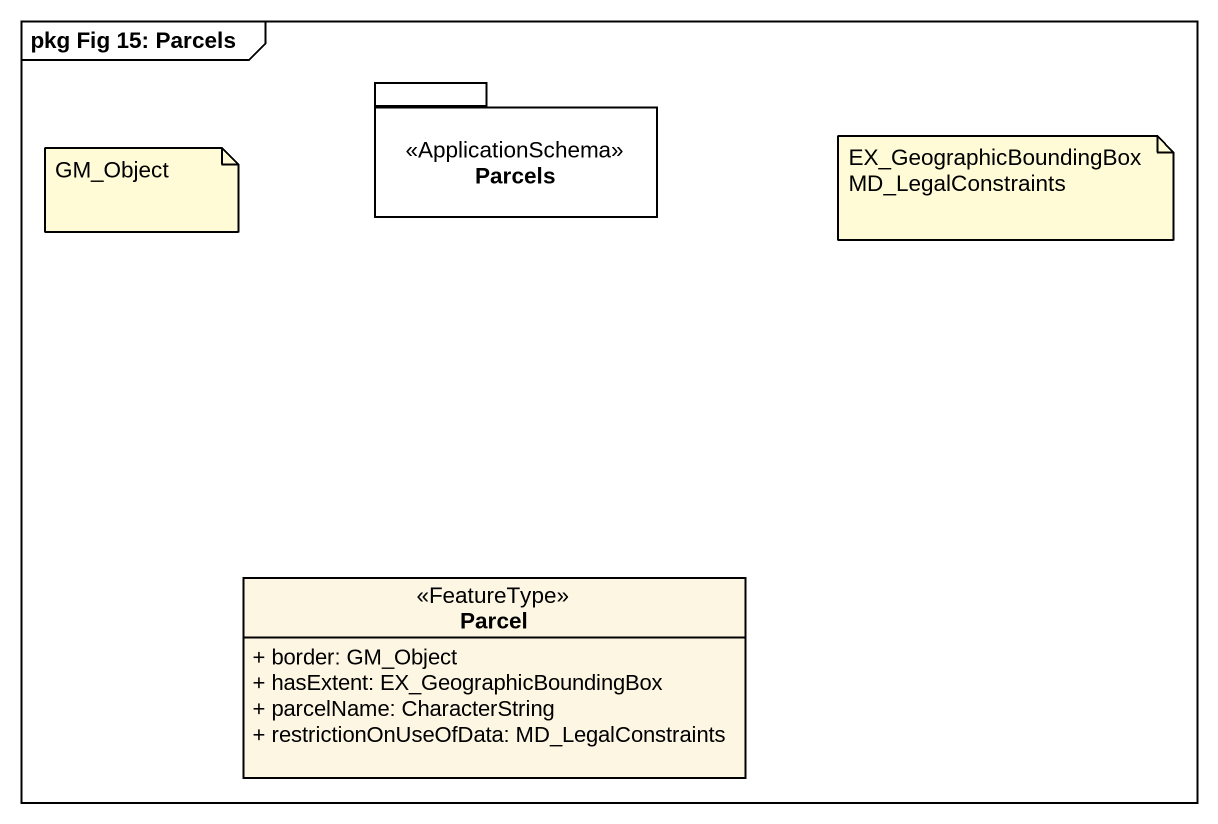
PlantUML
@startuml
mainframe pkg Fig 15: Parcels
hide circle
hide empty members
skinparam classAttributeIconSize 0
package Parcels <<ApplicationSchema>> {
}
class Parcel <<FeatureType>> {
  + border: GM_Object
  + hasExtent: EX_GeographicBoundingBox
  + parcelName: CharacterString
  + restrictionOnUseOfData: MD_LegalConstraints
}
note as N1
  GM_Object
end note
note as N2
  EX_GeographicBoundingBox
  MD_LegalConstraints
end note
@enduml
